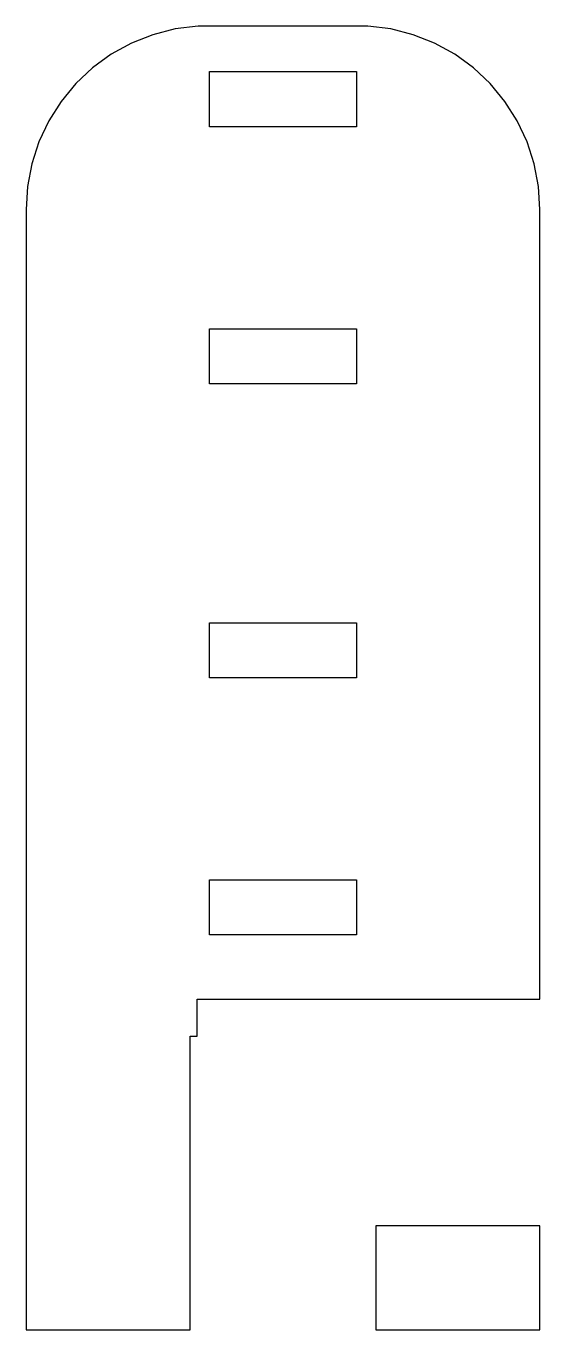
# Model space of a CAD drawing. Header units: metres. Extents: x -7 to 7, y 0 to 35.5.
import ezdxf

# ---------------------------------------------------------------- set-up
doc = ezdxf.new("R2010")
doc.units = ezdxf.units.M

msp = doc.modelspace()

# ---------------------------------------------------------------- linework, layer by layer
for p, q in [((-2.31395, 35.4901), (-2.9369, 35.4114)), ((2.31395, 35.4901), (-2.31395, 35.4901)), ((2.9369, 35.4114), (2.31395, 35.4901)), ((-3.54507, 35.2553), (-4.12889, 35.0241)), ((-2.9369, 35.4114), (-3.54507, 35.2553)), ((3.54507, 35.2553), (2.9369, 35.4114)), ((4.12889, 35.0241), (3.54507, 35.2553)), ((-4.12889, 35.0241), (-4.67912, 34.7216)), ((4.67912, 34.7216), (4.12889, 35.0241)), ((-4.67912, 34.7216), (-5.18712, 34.3526)), ((5.18712, 34.3526), (4.67912, 34.7216)), ((-5.18712, 34.3526), (-5.64484, 33.9227)), ((-2, 32.75), (-2, 34.25)), ((-2, 34.25), (2, 34.25)), ((2, 34.25), (2, 32.75)), ((5.64484, 33.9227), (5.18712, 34.3526)), ((-5.64484, 33.9227), (-6.04507, 33.4389)), ((6.04507, 33.4389), (5.64484, 33.9227)), ((-6.04507, 33.4389), (-6.38153, 32.9088)), ((6.38153, 32.9088), (6.04507, 33.4389)), ((-6.38153, 32.9088), (-6.64888, 32.3406)), ((2, 32.75), (-2, 32.75)), ((6.64888, 32.3406), (6.38153, 32.9088)), ((-6.64888, 32.3406), (-6.84291, 31.7434)), ((6.84291, 31.7434), (6.64888, 32.3406)), ((-6.84291, 31.7434), (-6.96057, 31.1267)), ((6.96057, 31.1267), (6.84291, 31.7434)), ((-6.96057, 31.1267), (-7, 30.5)), ((7, 30.5), (6.96057, 31.1267)), ((-7, 30.5), (-7, 0)), ((7, 9), (7, 30.5)), ((-2, 25.75), (-2, 27.25)), ((-2, 27.25), (2, 27.25)), ((2, 27.25), (2, 25.75)), ((2, 25.75), (-2, 25.75)), ((-2, 17.75), (-2, 19.25)), ((-2, 19.25), (2, 19.25)), ((2, 19.25), (2, 17.75)), ((2, 17.75), (-2, 17.75)), ((-2, 10.75), (-2, 12.25)), ((-2, 12.25), (2, 12.25)), ((2, 12.25), (2, 10.75)), ((2, 10.75), (-2, 10.75)), ((-2.33968, 8), (-2.33968, 9)), ((-2.33968, 9), (7, 9)), ((-2.53072, 8), (-2.33968, 8)), ((-2.53072, 0), (-2.53072, 8)), ((7, 2.82999), (2.53072, 2.82999)), ((2.53072, 2.82999), (2.53072, 0)), ((7, 0), (7, 2.82999)), ((-7, 0), (-2.53072, 0)), ((2.53072, 0), (7, 0))]:
    msp.add_line(p, q)

doc.saveas('drawing.dxf')
